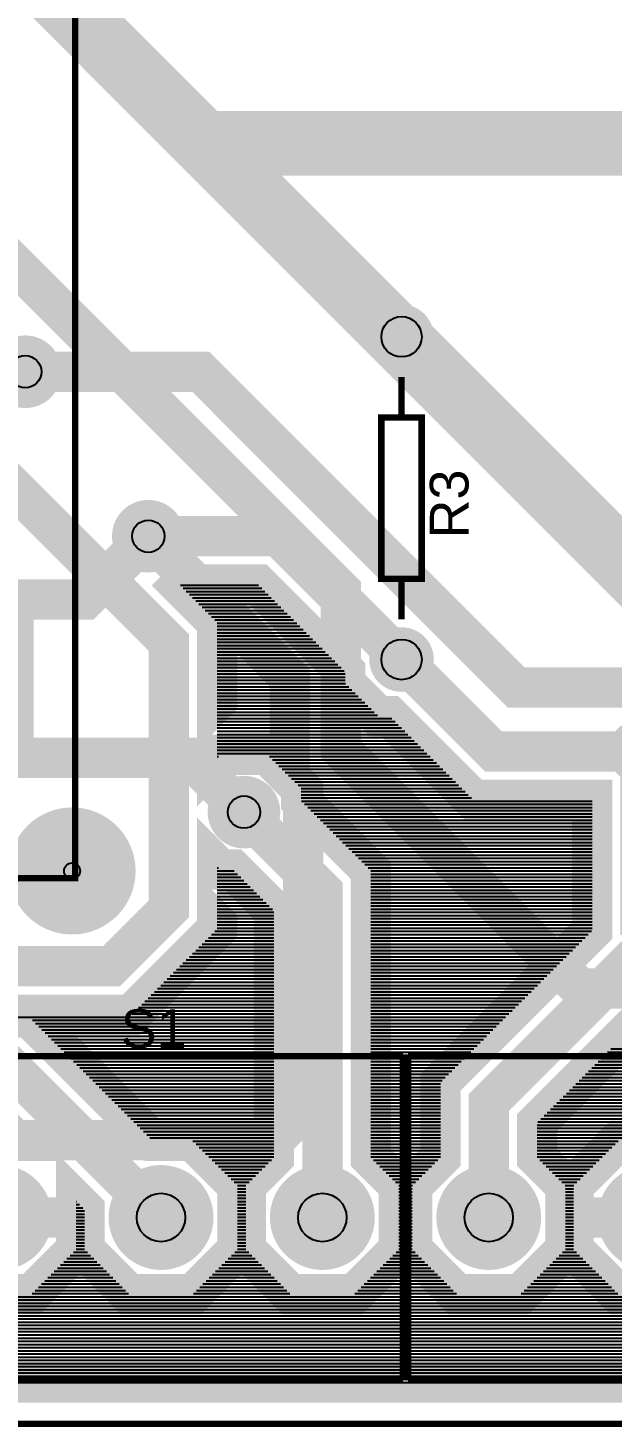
# Model space of a CAD drawing. Header units: centimetres. Extents: x -9.9 to 7.2, y -11.4 to -3.5.
# Drawn here: x -0.569 to 1.27, y -11.4 to -6.997 of the extents above; entities that cross this region are included whole.
import ezdxf

# ---------------------------------------------------------------- set-up
doc = ezdxf.new("R2010")
doc.units = ezdxf.units.CM
doc.layers.get('0').update_dxf_attribs({"linetype": 'CONTINUOUS'})

# ---------------------------------------------------------------- blocks, each defined once
blk = doc.blocks.new('EPAD')
at = {"const_width": 0.5}
blk.add_lwpolyline([(-0.25, 0, 1), (0.25, 0, 1)], format="xyb", close=True, dxfattribs=at)

msp = doc.modelspace()

# ---------------------------------------------------------------- linework, layer by layer
for points, const_width in [([(-9.520101, -9.67239), (-0.420101, -9.67239), (-0.420101, -4.07239), (-9.520101, -4.07239), (-9.520101, -9.67239)], 0.02032), ([(-9.520101, -9.67239), (-0.420101, -9.67239), (-0.420101, -4.07239), (-9.520101, -4.07239), (-9.520101, -9.67239)], 0.02032), ([(-2.25, -6.25), (-1.148277, -7.351723), (-0.998466, -7.351723), (0.416217, -8.766406), (0.416217, -9.266413), (1.170134, -10.02033), (1.59512, -10.02033)], 0.127), ([(2.02, -7.36), (-0.014709, -7.36), (-0.567709, -6.807)], 0.2032), ([(2.02, -8.49), (2.02, -8.817565), (1.97229, -8.865275), (1.490566, -8.865275), (-0.567709, -6.807)], 0.2032), ([(-1.69, -10.744701), (-0.895299, -9.95), (-0.306321, -9.95), (-0.125453, -9.769132), (-0.125453, -8.93085), (-0.762549, -8.293754), (-0.762549, -7.247451), (-0.89, -7.12)], 0.127), ([(-2.376, -7.526), (-2.376, -7.764), (-1.92, -8.22), (-1.221156, -8.22), (-0.614, -8.827156), (-0.614, -9.274), (-1.674444, -10.334444), (-1.787743, -10.334444), (-2.198, -10.744701)], 0.127), ([(-0.577537, -8.078717), (-1.773914, -8.078717), (-1.865943, -7.986688)], 0.127), ([(0.607354, -7.968646), (1.48249, -8.843782), (1.993782, -8.843782), (2.012, -8.825564), (2.012, -8.5916), (2.02, -8.49)], 0.127), ([(2.936, -10.740701), (2.936, -9.536), (2.47263, -9.07263), (0.968551, -9.07263), (-0.025362, -8.078717), (-0.577537, -8.078717)], 0.127), ([(0.607354, -8.095646), (0.607354, -8.222646)], 0.02032), ([(0.607354, -8.095646), (0.607354, -8.222646)], 0.02032), ([(0.543854, -8.730646), (0.670854, -8.730646), (0.670854, -8.222646), (0.543854, -8.222646), (0.543854, -8.730646)], 0.02032), ([(0.543854, -8.730646), (0.670854, -8.730646), (0.670854, -8.222646), (0.543854, -8.222646), (0.543854, -8.730646)], 0.02032), ([(-0.19, -8.596416), (0.256042, -9.042458), (0.256042, -9.356042), (0.29741, -9.39741), (0.29741, -10.406172), (0.2064, -10.497182), (-8.679462, -10.497182), (-8.776581, -10.594301), (-8.89, -10.746701)], 0.127), ([(-1.53645, -8.79515), (-0.388734, -8.79515), (-0.19, -8.596416)], 0.127), ([(0.607354, -8.984646), (0.219124, -8.596416), (-0.19, -8.596416)], 0.127), ([(-0.735895, -10.102399), (-0.243196, -10.102399), (0.026946, -9.832257), (0.026946, -9.635675), (0.036464, -9.645193), (0.075978, -9.645193), (0.205601, -9.774816), (0.205601, -10.551852), (0.116701, -10.640752), (0.116701, -10.84065), (0.258051, -10.982), (0.457949, -10.982), (0.599299, -10.84065), (0.599299, -10.640752), (0.510399, -10.551852), (0.510399, -9.648566), (0.291502, -9.429669), (0.291502, -9.390155), (0.185862, -9.284515), (0.036464, -9.284515), (0.026946, -9.294033), (0.026946, -8.867725), (-0.089662, -8.751116), (-0.087361, -8.748815), (0.155999, -8.748815), (0.429555, -9.022371), (0.429555, -9.058293), (0.533707, -9.162445), (0.569629, -9.162445), (0.833861, -9.426677), (1.207323, -9.426677), (1.207323, -9.837854), (0.729601, -10.315576), (0.729601, -10.551852), (0.640701, -10.640752), (0.640701, -10.84065), (0.782051, -10.982), (0.981949, -10.982), (1.123299, -10.84065), (1.123299, -10.640752), (1.034399, -10.551852), (1.034399, -10.441826), (1.408847, -10.067378)], 0.127), ([(0.607354, -8.730646), (0.607354, -8.857646)], 0.02032), ([(0.607354, -8.730646), (0.607354, -8.857646)], 0.02032), ([(1.359722, -9.274278), (0.896986, -9.274278), (0.607354, -8.984646)], 0.127), ([(0.111163, -9.464854), (-0.059629, -9.294062), (-4.186374, -9.294062), (-4.226745, -9.253691)], 0.127), ([(1.359722, -9.274278), (1.359722, -9.914979), (1.345722, -9.914979), (0.882, -10.378701), (0.882, -10.740701)], 0.127), ([(0.358, -10.740701), (0.358, -9.711691), (0.111163, -9.464854)], 0.127), ([(-0.757949, -10.982), (-0.558051, -10.982), (-0.416701, -10.84065), (-0.416701, -10.689524), (-0.391299, -10.714926), (-0.391299, -10.84065), (-0.249949, -10.982), (-0.050051, -10.982), (0.091299, -10.84065), (0.091299, -10.640752), (-0.050051, -10.499402), (-0.175775, -10.499402), (-0.563856, -10.111321), (-0.726973, -10.111321)], 0.127), ([(-0.15, -10.740701), (-0.626981, -10.26372), (-0.829612, -10.26372)], 0.127), ([(0.612, -10.232701), (-0.912, -10.232701)], 0.02032), ([(0.612, -10.232701), (-0.912, -10.232701)], 0.02032), ([(0.612, -10.232701), (0.612, -11.248701)], 0.02032), ([(0.612, -10.232701), (0.612, -11.248701)], 0.02032), ([(0.628, -10.232701), (0.628, -11.248701)], 0.02032), ([(2.152, -10.232701), (0.628, -10.232701)], 0.02032), ([(0.628, -10.232701), (0.628, -11.248701)], 0.02032), ([(2.152, -10.232701), (0.628, -10.232701)], 0.02032), ([(-0.690106, -10.416119), (-0.606823, -10.499402), (-0.757949, -10.499402)], 0.127), ([(1.290051, -10.982), (1.489949, -10.982), (1.631299, -10.84065), (1.631299, -10.640752), (1.489949, -10.499402), (1.290051, -10.499402), (1.148701, -10.640752), (1.148701, -10.84065), (1.290051, -10.982)], 0.127), ([(-0.416701, -10.740701), (-0.658, -10.740701)], 0.127), ([(1.148701, -10.740701), (1.39, -10.740701)], 0.127), ([(2.201775, -11.26), (-9.74, -11.26)], 0.127), ([(-0.912, -11.248701), (0.612, -11.248701)], 0.02032), ([(-0.912, -11.248701), (0.612, -11.248701)], 0.02032), ([(0.628, -11.248701), (2.152, -11.248701)], 0.02032), ([(0.628, -11.248701), (2.152, -11.248701)], 0.02032), ([(-9.69, -11.39), (6.99, -11.39)], 0.02032), ([(-9.69, -11.39), (6.99, -11.39)], 0.02032)]:
    msp.add_lwpolyline(points, dxfattribs=dict(const_width=const_width))
for points in [[(-0.088546, -8.75), (0.157184, -8.75)], [(-0.080778, -8.76), (0.167184, -8.76)], [(-0.070778, -8.77), (0.177184, -8.77)], [(-0.060778, -8.78), (0.187184, -8.78)], [(-0.050778, -8.79), (0.197184, -8.79)], [(-0.040778, -8.8), (0.207184, -8.8)], [(-0.030778, -8.81), (0.217184, -8.81)], [(-0.020778, -8.82), (0.227184, -8.82)], [(-0.010778, -8.83), (0.237184, -8.83)], [(-0.000778, -8.84), (0.247184, -8.84)], [(0.009221, -8.85), (0.257184, -8.85)], [(0.019221, -8.86), (0.267184, -8.86)], [(0.026946, -8.87), (0.277184, -8.87)], [(0.026946, -8.88), (0.287184, -8.88)], [(0.026946, -8.89), (0.297184, -8.89)], [(0.026946, -8.9), (0.307184, -8.9)], [(0.026946, -8.91), (0.317184, -8.91)], [(0.026946, -8.92), (0.327184, -8.92)], [(0.026946, -8.93), (0.337184, -8.93)], [(0.026946, -8.94), (0.347184, -8.94)], [(0.026946, -8.95), (0.357184, -8.95)], [(0.026946, -8.96), (0.367184, -8.96)], [(0.026946, -8.97), (0.377184, -8.97)], [(0.026946, -8.98), (0.387184, -8.98)], [(0.026946, -8.99), (0.397184, -8.99)], [(0.026946, -9), (0.407184, -9)], [(0.026946, -9.01), (0.417184, -9.01)], [(0.026946, -9.02), (0.427184, -9.02)], [(0.026946, -9.03), (0.429555, -9.03)], [(0.026946, -9.04), (0.429555, -9.04)], [(0.026946, -9.05), (0.429555, -9.05)], [(0.026946, -9.06), (0.431262, -9.06)], [(0.026946, -9.07), (0.441262, -9.07)], [(0.026946, -9.08), (0.451262, -9.08)], [(0.026946, -9.09), (0.461262, -9.09)], [(0.026946, -9.1), (0.471262, -9.1)], [(0.026946, -9.11), (0.481262, -9.11)], [(0.026946, -9.12), (0.491262, -9.12)], [(0.026946, -9.13), (0.501262, -9.13)], [(0.026946, -9.14), (0.511262, -9.14)], [(0.026946, -9.15), (0.521262, -9.15)], [(0.026946, -9.16), (0.531262, -9.16)], [(0.026946, -9.17), (0.577184, -9.17)], [(0.026946, -9.18), (0.587184, -9.18)], [(0.026946, -9.19), (0.597184, -9.19)], [(0.026946, -9.2), (0.607184, -9.2)], [(0.026946, -9.21), (0.617184, -9.21)], [(0.026946, -9.22), (0.627184, -9.22)], [(0.026946, -9.23), (0.637184, -9.23)], [(0.026946, -9.24), (0.647184, -9.24)], [(0.026946, -9.25), (0.657184, -9.25)], [(0.026946, -9.26), (0.667184, -9.26)], [(0.026946, -9.27), (0.677184, -9.27)], [(0.026946, -9.28), (0.687184, -9.28)], [(0.026946, -9.29), (0.030979, -9.29)], [(0.191347, -9.29), (0.697184, -9.29)], [(0.201347, -9.3), (0.707184, -9.3)], [(0.211347, -9.31), (0.717184, -9.31)], [(0.221347, -9.32), (0.727184, -9.32)], [(0.231347, -9.33), (0.737184, -9.33)], [(0.241347, -9.34), (0.747184, -9.34)], [(0.251347, -9.35), (0.757184, -9.35)], [(0.261347, -9.36), (0.767184, -9.36)], [(0.271347, -9.37), (0.777184, -9.37)], [(0.281347, -9.38), (0.787184, -9.38)], [(0.291347, -9.39), (0.797184, -9.39)], [(0.291502, -9.4), (0.807184, -9.4)], [(0.291502, -9.41), (0.817184, -9.41)], [(0.291502, -9.42), (0.827184, -9.42)], [(0.291833, -9.43), (1.207323, -9.43)], [(0.301833, -9.44), (1.207323, -9.44)], [(0.311833, -9.45), (1.207323, -9.45)], [(0.321833, -9.46), (1.207323, -9.46)], [(0.331833, -9.47), (1.207323, -9.47)], [(0.341833, -9.48), (1.207323, -9.48)], [(0.351833, -9.49), (1.207323, -9.49)], [(0.361833, -9.5), (1.207323, -9.5)], [(0.371833, -9.51), (1.207323, -9.51)], [(0.381833, -9.52), (1.207323, -9.52)], [(0.391833, -9.53), (1.207323, -9.53)], [(0.401833, -9.54), (1.207323, -9.54)], [(0.411833, -9.55), (1.207323, -9.55)], [(0.421833, -9.56), (1.207323, -9.56)], [(0.431833, -9.57), (1.207323, -9.57)], [(0.441833, -9.58), (1.207323, -9.58)], [(0.451833, -9.59), (1.207323, -9.59)], [(0.026946, -9.64), (0.031271, -9.64)], [(0.461833, -9.6), (1.207323, -9.6)], [(0.471833, -9.61), (1.207323, -9.61)], [(0.481833, -9.62), (1.207323, -9.62)], [(0.491833, -9.63), (1.207323, -9.63)], [(0.501833, -9.64), (1.207323, -9.64)], [(0.026946, -9.65), (0.080785, -9.65)], [(0.026946, -9.66), (0.090785, -9.66)], [(0.026946, -9.67), (0.100785, -9.67)], [(0.026946, -9.68), (0.110785, -9.68)], [(0.510399, -9.65), (1.207323, -9.65)], [(0.510399, -9.66), (1.207323, -9.66)], [(0.510399, -9.67), (1.207323, -9.67)], [(0.510399, -9.68), (1.207323, -9.68)], [(0.026946, -9.69), (0.120785, -9.69)], [(0.026946, -9.7), (0.130785, -9.7)], [(0.026946, -9.71), (0.140785, -9.71)], [(0.026946, -9.72), (0.150785, -9.72)], [(0.026946, -9.73), (0.160785, -9.73)], [(0.510399, -9.69), (1.207323, -9.69)], [(0.510399, -9.7), (1.207323, -9.7)], [(0.510399, -9.71), (1.207323, -9.71)], [(0.510399, -9.72), (1.207323, -9.72)], [(0.510399, -9.73), (1.207323, -9.73)], [(0.026946, -9.74), (0.170785, -9.74)], [(0.026946, -9.75), (0.180785, -9.75)], [(0.026946, -9.76), (0.190785, -9.76)], [(0.026946, -9.77), (0.200785, -9.77)], [(0.510399, -9.74), (1.207323, -9.74)], [(0.510399, -9.75), (1.207323, -9.75)], [(0.510399, -9.76), (1.207323, -9.76)], [(0.510399, -9.77), (1.207323, -9.77)], [(0.026946, -9.78), (0.205601, -9.78)], [(0.026946, -9.79), (0.205601, -9.79)], [(0.026946, -9.8), (0.205601, -9.8)], [(0.026946, -9.81), (0.205601, -9.81)], [(0.510399, -9.78), (1.207323, -9.78)], [(0.510399, -9.79), (1.207323, -9.79)], [(0.510399, -9.8), (1.207323, -9.8)], [(0.510399, -9.81), (1.207323, -9.81)], [(-0.000797, -9.86), (0.205601, -9.86)], [(0.009203, -9.85), (0.205601, -9.85)], [(0.019203, -9.84), (0.205601, -9.84)], [(0.026946, -9.82), (0.205601, -9.82)], [(0.026946, -9.83), (0.205601, -9.83)], [(0.510399, -9.82), (1.207323, -9.82)], [(0.510399, -9.83), (1.207323, -9.83)], [(0.510399, -9.84), (1.205177, -9.84)], [(0.510399, -9.85), (1.195177, -9.85)], [(0.510399, -9.86), (1.185177, -9.86)], [(-0.040797, -9.9), (0.205601, -9.9)], [(-0.030797, -9.89), (0.205601, -9.89)], [(-0.020797, -9.88), (0.205601, -9.88)], [(-0.010797, -9.87), (0.205601, -9.87)], [(0.510399, -9.87), (1.175177, -9.87)], [(0.510399, -9.88), (1.165177, -9.88)], [(0.510399, -9.89), (1.155177, -9.89)], [(0.510399, -9.9), (1.145177, -9.9)], [(-0.090797, -9.95), (0.205601, -9.95)], [(-0.080797, -9.94), (0.205601, -9.94)], [(-0.070797, -9.93), (0.205601, -9.93)], [(-0.060797, -9.92), (0.205601, -9.92)], [(-0.050797, -9.91), (0.205601, -9.91)], [(0.510399, -9.91), (1.135177, -9.91)], [(0.510399, -9.92), (1.125177, -9.92)], [(0.510399, -9.93), (1.115177, -9.93)], [(0.510399, -9.94), (1.105177, -9.94)], [(0.510399, -9.95), (1.095177, -9.95)], [(-0.130797, -9.99), (0.205601, -9.99)], [(-0.120797, -9.98), (0.205601, -9.98)], [(-0.110797, -9.97), (0.205601, -9.97)], [(-0.100797, -9.96), (0.205601, -9.96)], [(0.510399, -9.96), (1.085177, -9.96)], [(0.510399, -9.97), (1.075177, -9.97)], [(0.510399, -9.98), (1.065177, -9.98)], [(0.510399, -9.99), (1.055177, -9.99)], [(-0.170797, -10.03), (0.205601, -10.03)], [(-0.160797, -10.02), (0.205601, -10.02)], [(-0.150797, -10.01), (0.205601, -10.01)], [(-0.140797, -10), (0.205601, -10)], [(0.510399, -10), (1.045177, -10)], [(0.510399, -10.01), (1.035177, -10.01)], [(0.510399, -10.02), (1.025177, -10.02)], [(0.510399, -10.03), (1.015177, -10.03)], [(-0.220797, -10.08), (0.205601, -10.08)], [(-0.210797, -10.07), (0.205601, -10.07)], [(-0.200797, -10.06), (0.205601, -10.06)], [(-0.190797, -10.05), (0.205601, -10.05)], [(-0.180797, -10.04), (0.205601, -10.04)], [(0.510399, -10.04), (1.005177, -10.04)], [(0.510399, -10.05), (0.995177, -10.05)], [(0.510399, -10.06), (0.985177, -10.06)], [(0.510399, -10.07), (0.975177, -10.07)], [(0.510399, -10.08), (0.965177, -10.08)], [(-0.728294, -10.11), (0.205601, -10.11)], [(-0.555177, -10.12), (0.205601, -10.12)], [(-0.240797, -10.1), (0.205601, -10.1)], [(-0.230797, -10.09), (0.205601, -10.09)], [(0.510399, -10.09), (0.955177, -10.09)], [(0.510399, -10.1), (0.945177, -10.1)], [(0.510399, -10.11), (0.935177, -10.11)], [(0.510399, -10.12), (0.925177, -10.12)], [(-0.545177, -10.13), (0.205601, -10.13)], [(-0.535177, -10.14), (0.205601, -10.14)], [(-0.525177, -10.15), (0.205601, -10.15)], [(-0.515177, -10.16), (0.205601, -10.16)], [(-0.505177, -10.17), (0.205601, -10.17)], [(0.510399, -10.13), (0.915177, -10.13)], [(0.510399, -10.14), (0.905177, -10.14)], [(0.510399, -10.15), (0.895177, -10.15)], [(0.510399, -10.16), (0.885177, -10.16)], [(0.510399, -10.17), (0.875177, -10.17)], [(-0.495177, -10.18), (0.205601, -10.18)], [(-0.485177, -10.19), (0.205601, -10.19)], [(-0.475177, -10.2), (0.205601, -10.2)], [(-0.465177, -10.21), (0.205601, -10.21)], [(0.510399, -10.18), (0.865177, -10.18)], [(0.510399, -10.19), (0.855177, -10.19)], [(0.510399, -10.2), (0.845177, -10.2)], [(0.510399, -10.21), (0.835177, -10.21)], [(1.266225, -10.21), (1.737011, -10.21)], [(-0.455177, -10.22), (0.205601, -10.22)], [(-0.445177, -10.23), (0.205601, -10.23)], [(-0.435177, -10.24), (0.205601, -10.24)], [(-0.425177, -10.25), (0.205601, -10.25)], [(0.510399, -10.22), (0.825177, -10.22)], [(0.510399, -10.23), (0.815177, -10.23)], [(0.510399, -10.24), (0.805177, -10.24)], [(0.510399, -10.25), (0.795177, -10.25)], [(1.226225, -10.25), (1.738176, -10.25)], [(1.236225, -10.24), (1.737885, -10.24)], [(1.246225, -10.23), (1.737593, -10.23)], [(1.256225, -10.22), (1.737302, -10.22)], [(-0.415177, -10.26), (0.205601, -10.26)], [(-0.405177, -10.27), (0.205601, -10.27)], [(-0.395177, -10.28), (0.205601, -10.28)], [(-0.385177, -10.29), (0.205601, -10.29)], [(-0.375177, -10.3), (0.205601, -10.3)], [(0.510399, -10.26), (0.785177, -10.26)], [(0.510399, -10.27), (0.775177, -10.27)], [(0.510399, -10.28), (0.765177, -10.28)], [(0.510399, -10.29), (0.755177, -10.29)], [(0.510399, -10.3), (0.745177, -10.3)], [(1.176225, -10.3), (1.739632, -10.3)], [(1.186225, -10.29), (1.739341, -10.29)], [(1.196225, -10.28), (1.73905, -10.28)], [(1.206225, -10.27), (1.738758, -10.27)], [(1.216225, -10.26), (1.738467, -10.26)], [(-0.365177, -10.31), (0.205601, -10.31)], [(-0.355177, -10.32), (0.205601, -10.32)], [(-0.345177, -10.33), (0.205601, -10.33)], [(-0.335177, -10.34), (0.205601, -10.34)], [(0.510399, -10.31), (0.735177, -10.31)], [(0.510399, -10.32), (0.729601, -10.32)], [(0.510399, -10.33), (0.729601, -10.33)], [(0.510399, -10.34), (0.729601, -10.34)], [(1.136225, -10.34), (1.740797, -10.34)], [(1.146225, -10.33), (1.740506, -10.33)], [(1.156225, -10.32), (1.740215, -10.32)], [(1.166225, -10.31), (1.739924, -10.31)], [(-0.325177, -10.35), (0.205601, -10.35)], [(-0.315177, -10.36), (0.205601, -10.36)], [(-0.305177, -10.37), (0.205601, -10.37)], [(-0.295177, -10.38), (0.205601, -10.38)], [(-0.285177, -10.39), (0.205601, -10.39)], [(0.510399, -10.35), (0.729601, -10.35)], [(0.510399, -10.36), (0.729601, -10.36)], [(0.510399, -10.37), (0.729601, -10.37)], [(0.510399, -10.38), (0.729601, -10.38)], [(0.510399, -10.39), (0.729601, -10.39)], [(1.086225, -10.39), (1.742254, -10.39)], [(1.096225, -10.38), (1.741962, -10.38)], [(1.106225, -10.37), (1.741671, -10.37)], [(1.116225, -10.36), (1.74138, -10.36)], [(1.126225, -10.35), (1.741089, -10.35)], [(-0.275177, -10.4), (0.205601, -10.4)], [(-0.265177, -10.41), (0.205601, -10.41)], [(-0.255177, -10.42), (0.205601, -10.42)], [(-0.245177, -10.43), (0.205601, -10.43)], [(0.510399, -10.4), (0.729601, -10.4)], [(0.510399, -10.41), (0.729601, -10.41)], [(0.510399, -10.42), (0.729601, -10.42)], [(0.510399, -10.43), (0.729601, -10.43)], [(1.046225, -10.43), (1.743419, -10.43)], [(1.056225, -10.42), (1.743127, -10.42)], [(1.066225, -10.41), (1.742836, -10.41)], [(1.076225, -10.4), (1.742545, -10.4)], [(-0.235177, -10.44), (0.205601, -10.44)], [(-0.225177, -10.45), (0.205601, -10.45)], [(-0.215177, -10.46), (0.205601, -10.46)], [(-0.205177, -10.47), (0.205601, -10.47)], [(-0.195177, -10.48), (0.205601, -10.48)], [(0.510399, -10.44), (0.729601, -10.44)], [(0.510399, -10.45), (0.729601, -10.45)], [(0.510399, -10.46), (0.729601, -10.46)], [(0.510399, -10.47), (0.729601, -10.47)], [(0.510399, -10.48), (0.729601, -10.48)], [(1.034399, -10.45), (1.744001, -10.45)], [(1.034399, -10.46), (1.744293, -10.46)], [(1.034399, -10.47), (1.744584, -10.47)], [(1.034399, -10.48), (1.744875, -10.48)], [(1.036225, -10.44), (1.74371, -10.44)], [(-0.185177, -10.49), (0.205601, -10.49)], [(-0.049453, -10.5), (0.205601, -10.5)], [(-0.039453, -10.51), (0.205601, -10.51)], [(-0.029453, -10.52), (0.205601, -10.52)], [(0.510399, -10.49), (0.729601, -10.49)], [(0.510399, -10.5), (0.729601, -10.5)], [(0.510399, -10.51), (0.729601, -10.51)], [(0.510399, -10.52), (0.729601, -10.52)], [(1.034399, -10.49), (1.745166, -10.49)], [(1.034399, -10.5), (1.289453, -10.5)], [(1.034399, -10.51), (1.279453, -10.51)], [(1.034399, -10.52), (1.269453, -10.52)], [(-0.019453, -10.53), (0.205601, -10.53)], [(-0.009453, -10.54), (0.205601, -10.54)], [(0.000547, -10.55), (0.205601, -10.55)], [(0.010547, -10.56), (0.197453, -10.56)], [(0.510399, -10.53), (0.729601, -10.53)], [(0.510399, -10.54), (0.729601, -10.54)], [(0.510399, -10.55), (0.729601, -10.55)], [(0.518547, -10.56), (0.721453, -10.56)], [(1.034399, -10.53), (1.259453, -10.53)], [(1.034399, -10.54), (1.249453, -10.54)], [(1.034399, -10.55), (1.239453, -10.55)], [(1.042547, -10.56), (1.229453, -10.56)], [(0.020547, -10.57), (0.187453, -10.57)], [(0.030547, -10.58), (0.177453, -10.58)], [(0.040547, -10.59), (0.167453, -10.59)], [(0.050547, -10.6), (0.157453, -10.6)], [(0.060547, -10.61), (0.147453, -10.61)], [(0.528547, -10.57), (0.711453, -10.57)], [(0.538547, -10.58), (0.701453, -10.58)], [(0.548547, -10.59), (0.691453, -10.59)], [(0.558547, -10.6), (0.681453, -10.6)], [(0.568547, -10.61), (0.671453, -10.61)], [(1.052547, -10.57), (1.219453, -10.57)], [(1.062547, -10.58), (1.209453, -10.58)], [(1.072547, -10.59), (1.199453, -10.59)], [(1.082547, -10.6), (1.189453, -10.6)], [(1.092547, -10.61), (1.179453, -10.61)], [(0.070547, -10.62), (0.137453, -10.62)], [(0.080547, -10.63), (0.127453, -10.63)], [(0.090547, -10.64), (0.117453, -10.64)], [(0.091299, -10.65), (0.116701, -10.65)], [(0.578547, -10.62), (0.661453, -10.62)], [(0.588547, -10.63), (0.651453, -10.63)], [(0.598547, -10.64), (0.641453, -10.64)], [(0.599299, -10.65), (0.640701, -10.65)], [(1.102547, -10.62), (1.169453, -10.62)], [(1.112547, -10.63), (1.159453, -10.63)], [(1.122547, -10.64), (1.149453, -10.64)], [(1.123299, -10.65), (1.148701, -10.65)], [(-0.416701, -10.69), (-0.416225, -10.69)], [(-0.416701, -10.7), (-0.406225, -10.7)], [(0.091299, -10.66), (0.116701, -10.66)], [(0.091299, -10.67), (0.116701, -10.67)], [(0.091299, -10.68), (0.116701, -10.68)], [(0.091299, -10.69), (0.116701, -10.69)], [(0.091299, -10.7), (0.116701, -10.7)], [(0.599299, -10.66), (0.640701, -10.66)], [(0.599299, -10.67), (0.640701, -10.67)], [(0.599299, -10.68), (0.640701, -10.68)], [(0.599299, -10.69), (0.640701, -10.69)], [(0.599299, -10.7), (0.640701, -10.7)], [(1.123299, -10.66), (1.148701, -10.66)], [(1.123299, -10.67), (1.148701, -10.67)], [(1.123299, -10.68), (1.148701, -10.68)], [(1.123299, -10.69), (1.148701, -10.69)], [(1.123299, -10.7), (1.148701, -10.7)], [(-0.416701, -10.71), (-0.396225, -10.71)], [(-0.416701, -10.72), (-0.391299, -10.72)], [(-0.416701, -10.73), (-0.391299, -10.73)], [(-0.416701, -10.74), (-0.391299, -10.74)], [(0.091299, -10.71), (0.116701, -10.71)], [(0.091299, -10.72), (0.116701, -10.72)], [(0.091299, -10.73), (0.116701, -10.73)], [(0.091299, -10.74), (0.116701, -10.74)], [(0.599299, -10.71), (0.640701, -10.71)], [(0.599299, -10.72), (0.640701, -10.72)], [(0.599299, -10.73), (0.640701, -10.73)], [(0.599299, -10.74), (0.640701, -10.74)], [(1.123299, -10.71), (1.148701, -10.71)], [(1.123299, -10.72), (1.148701, -10.72)], [(1.123299, -10.73), (1.148701, -10.73)], [(1.123299, -10.74), (1.148701, -10.74)], [(-0.416701, -10.75), (-0.391299, -10.75)], [(-0.416701, -10.76), (-0.391299, -10.76)], [(-0.416701, -10.77), (-0.391299, -10.77)], [(-0.416701, -10.78), (-0.391299, -10.78)], [(0.091299, -10.75), (0.116701, -10.75)], [(0.091299, -10.76), (0.116701, -10.76)], [(0.091299, -10.77), (0.116701, -10.77)], [(0.091299, -10.78), (0.116701, -10.78)], [(0.599299, -10.75), (0.640701, -10.75)], [(0.599299, -10.76), (0.640701, -10.76)], [(0.599299, -10.77), (0.640701, -10.77)], [(0.599299, -10.78), (0.640701, -10.78)], [(1.123299, -10.75), (1.148701, -10.75)], [(1.123299, -10.76), (1.148701, -10.76)], [(1.123299, -10.77), (1.148701, -10.77)], [(1.123299, -10.78), (1.148701, -10.78)], [(-0.416701, -10.79), (-0.391299, -10.79)], [(-0.416701, -10.8), (-0.391299, -10.8)], [(-0.416701, -10.81), (-0.391299, -10.81)], [(-0.416701, -10.82), (-0.391299, -10.82)], [(-0.416701, -10.83), (-0.391299, -10.83)], [(0.091299, -10.79), (0.116701, -10.79)], [(0.091299, -10.8), (0.116701, -10.8)], [(0.091299, -10.81), (0.116701, -10.81)], [(0.091299, -10.82), (0.116701, -10.82)], [(0.091299, -10.83), (0.116701, -10.83)], [(0.599299, -10.79), (0.640701, -10.79)], [(0.599299, -10.8), (0.640701, -10.8)], [(0.599299, -10.81), (0.640701, -10.81)], [(0.599299, -10.82), (0.640701, -10.82)], [(0.599299, -10.83), (0.640701, -10.83)], [(1.123299, -10.79), (1.148701, -10.79)], [(1.123299, -10.8), (1.148701, -10.8)], [(1.123299, -10.81), (1.148701, -10.81)], [(1.123299, -10.82), (1.148701, -10.82)], [(1.123299, -10.83), (1.148701, -10.83)], [(-0.446051, -10.87), (-0.361949, -10.87)], [(-0.436051, -10.86), (-0.371949, -10.86)], [(-0.426051, -10.85), (-0.381949, -10.85)], [(-0.416701, -10.84), (-0.391299, -10.84)], [(0.061949, -10.87), (0.146051, -10.87)], [(0.071949, -10.86), (0.136051, -10.86)], [(0.081949, -10.85), (0.126051, -10.85)], [(0.091299, -10.84), (0.116701, -10.84)], [(0.569949, -10.87), (0.670051, -10.87)], [(0.579949, -10.86), (0.660051, -10.86)], [(0.589949, -10.85), (0.650051, -10.85)], [(0.599299, -10.84), (0.640701, -10.84)], [(1.093949, -10.87), (1.178051, -10.87)], [(1.103949, -10.86), (1.168051, -10.86)], [(1.113949, -10.85), (1.158051, -10.85)], [(1.123299, -10.84), (1.148701, -10.84)], [(-0.496051, -10.92), (-0.311949, -10.92)], [(-0.486051, -10.91), (-0.321949, -10.91)], [(-0.476051, -10.9), (-0.331949, -10.9)], [(-0.466051, -10.89), (-0.341949, -10.89)], [(-0.456051, -10.88), (-0.351949, -10.88)], [(0.011949, -10.92), (0.196051, -10.92)], [(0.021949, -10.91), (0.186051, -10.91)], [(0.031949, -10.9), (0.176051, -10.9)], [(0.041949, -10.89), (0.166051, -10.89)], [(0.051949, -10.88), (0.156051, -10.88)], [(0.519949, -10.92), (0.720051, -10.92)], [(0.529949, -10.91), (0.710051, -10.91)], [(0.539949, -10.9), (0.700051, -10.9)], [(0.549949, -10.89), (0.690051, -10.89)], [(0.559949, -10.88), (0.680051, -10.88)], [(1.043949, -10.92), (1.228051, -10.92)], [(1.053949, -10.91), (1.218051, -10.91)], [(1.063949, -10.9), (1.208051, -10.9)], [(1.073949, -10.89), (1.198051, -10.89)], [(1.083949, -10.88), (1.188051, -10.88)], [(-0.536051, -10.96), (-0.271949, -10.96)], [(-0.526051, -10.95), (-0.281949, -10.95)], [(-0.516051, -10.94), (-0.291949, -10.94)], [(-0.506051, -10.93), (-0.301949, -10.93)], [(-0.028051, -10.96), (0.236051, -10.96)], [(-0.018051, -10.95), (0.226051, -10.95)], [(-0.008051, -10.94), (0.216051, -10.94)], [(0.001949, -10.93), (0.206051, -10.93)], [(0.479949, -10.96), (0.760051, -10.96)], [(0.489949, -10.95), (0.750051, -10.95)], [(0.499949, -10.94), (0.740051, -10.94)], [(0.509949, -10.93), (0.730051, -10.93)], [(1.003949, -10.96), (1.268051, -10.96)], [(1.013949, -10.95), (1.258051, -10.95)], [(1.023949, -10.94), (1.248051, -10.94)], [(1.033949, -10.93), (1.238051, -10.93)], [(-1.729775, -11), (1.941775, -11)], [(-1.719775, -10.99), (1.931775, -10.99)], [(-0.556051, -10.98), (-0.251949, -10.98)], [(-0.546051, -10.97), (-0.261949, -10.97)], [(-0.048051, -10.98), (0.256051, -10.98)], [(-0.038051, -10.97), (0.246051, -10.97)], [(0.459949, -10.98), (0.780051, -10.98)], [(0.469949, -10.97), (0.770051, -10.97)], [(0.983949, -10.98), (1.288051, -10.98)], [(0.993949, -10.97), (1.278051, -10.97)], [(-1.779775, -11.05), (1.991775, -11.05)], [(-1.769775, -11.04), (1.981775, -11.04)], [(-1.759775, -11.03), (1.971775, -11.03)], [(-1.749775, -11.02), (1.961775, -11.02)], [(-1.739775, -11.01), (1.951775, -11.01)], [(-1.819775, -11.09), (2.031775, -11.09)], [(-1.809775, -11.08), (2.021775, -11.08)], [(-1.799775, -11.07), (2.011775, -11.07)], [(-1.789775, -11.06), (2.001775, -11.06)], [(-1.869775, -11.14), (2.081775, -11.14)], [(-1.859775, -11.13), (2.071775, -11.13)], [(-1.849775, -11.12), (2.061775, -11.12)], [(-1.839775, -11.11), (2.051775, -11.11)], [(-1.829775, -11.1), (2.041775, -11.1)], [(-7.557775, -11.18), (2.121775, -11.18)], [(-7.547775, -11.17), (2.111775, -11.17)], [(-6.50529, -11.16), (2.101775, -11.16)], [(-4.602231, -11.15), (2.091775, -11.15)], [(-9.74, -11.2), (2.141775, -11.2)], [(-9.74, -11.21), (2.151775, -11.21)], [(-9.74, -11.22), (2.161775, -11.22)], [(-7.567775, -11.19), (2.131775, -11.19)], [(-9.74, -11.23), (2.171775, -11.23)], [(-9.74, -11.24), (2.181775, -11.24)], [(-9.74, -11.25), (2.191775, -11.25)], [(-9.74, -11.26), (2.201775, -11.26)]]:
    msp.add_lwpolyline(points)
for centre, radius in [((0.607354, -7.968646), 0.0635), ((-0.577537, -8.078717), 0.0508), ((-0.19, -8.596416), 0.0508), ((0.607354, -8.984646), 0.0635), ((0.111163, -9.464854), 0.0508), ((-0.43, -9.65), 0.0254), ((-0.15, -10.740701), 0.0762), ((0.358, -10.740701), 0.0762), ((0.882, -10.740701), 0.0762)]:
    msp.add_circle(centre, radius)

# ---------------------------------------------------------------- block references
for p, xscale, yscale in [((0.607354, -7.968646), 0.2032, 0.2032), ((0.607354, -7.968646), 0.1778, 0.1778), ((-0.577537, -8.078717), 0.2286, 0.2286), ((-0.577537, -8.078717), 0.1778, 0.1778), ((-0.19, -8.596416), 0.2286, 0.2286), ((-0.19, -8.596416), 0.1778, 0.1778), ((0.607354, -8.984646), 0.2032, 0.2032), ((0.607354, -8.984646), 0.1778, 0.1778), ((1.359722, -9.274278), 0.2032, 0.2032), ((0.111163, -9.464854), 0.2286, 0.2286), ((0.111163, -9.464854), 0.1778, 0.1778), ((-0.43, -9.65), 0.4, 0.4), ((-0.43, -9.65), 0.4, 0.4), ((-0.658, -10.740701), 0.3302, 0.3302), ((-0.658, -10.740701), 0.3048, 0.3048), ((-0.15, -10.740701), 0.3302, 0.3302), ((-0.15, -10.740701), 0.3048, 0.3048), ((0.358, -10.740701), 0.3302, 0.3302), ((0.358, -10.740701), 0.3048, 0.3048), ((0.882, -10.740701), 0.3302, 0.3302), ((0.882, -10.740701), 0.3048, 0.3048), ((1.39, -10.740701), 0.3302, 0.3302), ((1.39, -10.740701), 0.3048, 0.3048)]:
    msp.add_blockref('EPAD', p, dxfattribs=dict(xscale=xscale, yscale=yscale))

# ---------------------------------------------------------------- texts
at = {"width": 1.041667}
msp.add_text('R3', height=0.12192, rotation=90, dxfattribs=at).set_placement((0.818174, -8.603646))
msp.add_text('R3', height=0.12192, rotation=90, dxfattribs=at).set_placement((0.818174, -8.603646))
msp.add_text('S1', height=0.12192, dxfattribs=at).set_placement((-0.277, -10.207301))
msp.add_text('S1', height=0.12192, dxfattribs=at).set_placement((-0.277, -10.207301))

doc.saveas('drawing.dxf')
